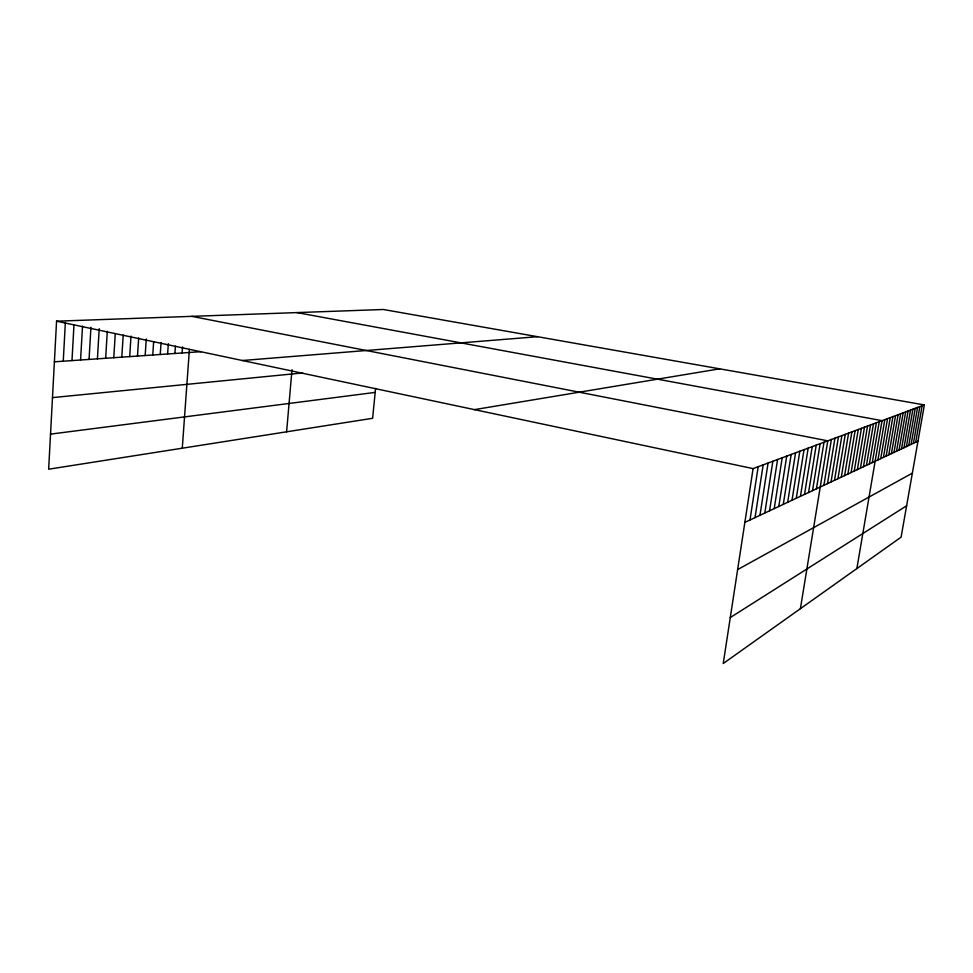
<?xml version="1.0" encoding="UTF-8"?>
<svg xmlns="http://www.w3.org/2000/svg" width="973" height="973" viewBox="0 0 973 973"><rect width="100%" height="100%" fill="white"/><g stroke="black" fill="none" stroke-linecap="round" stroke-linejoin="round"><path stroke-width="1.46" d="M924.35 404.938L753.102 468.609L723.243 663.501L901.107 537.145L924.35 404.938L383.362 309.499L56.568 321.187L48.65 469.205L372.623 418.293L375.578 388.385M63.257 361.214L65.373 322.367M71.978 360.606L73.972 325.006M80.577 360.01L82.523 326.137M89.066 359.426L90.939 327.256M97.422 358.842L99.21 328.692M105.656 358.271L107.298 331.319M113.78 357.711L115.252 333.921M121.795 357.152L123.194 335.004M129.701 356.605L131.014 336.074M137.485 356.069L138.677 337.899M145.172 355.534L146.266 338.993M152.761 355.011L153.661 341.559M160.241 354.488L161.056 342.618M167.624 353.977L168.341 343.664M174.909 353.479L175.42 346.157M182.097 352.98L182.523 346.911M182.279 448.212L189.407 349.477M286.609 431.817L291.997 369.716M749.988 519.983L758.186 466.712M755.024 517.624L763.173 464.863M759.962 515.313L768.074 463.039M764.802 513.039L772.866 461.251M769.558 510.813L777.585 459.499M774.216 508.624L782.195 457.784M778.789 506.471L786.731 456.106M783.277 504.367L791.183 454.452M787.68 502.299L795.549 452.822M792.01 500.268L799.83 451.229M796.267 498.273L804.039 449.66M800.438 496.315L808.174 448.127M804.537 494.393L812.236 446.619M808.575 492.508L816.225 445.135M812.528 490.647L820.142 443.676M816.42 488.823L823.997 442.241M800.402 608.684L827.78 440.842L191.79 316.347M823.9 485.308L831.392 439.492M827.488 483.63L834.943 438.178M831.027 481.963L838.446 436.877M834.506 480.334L841.888 435.6M837.923 478.728L845.269 434.335M841.292 477.147L848.602 433.094M844.613 475.59L851.886 431.878M847.872 474.058L855.109 430.674M851.095 472.562L858.283 429.494M854.258 471.066L861.421 428.339M857.371 469.606L864.498 427.183M860.448 468.171L867.539 426.065M863.465 466.748L870.519 424.946M866.444 465.349L873.462 423.851M869.388 463.975L876.369 422.769M872.282 462.613L879.227 421.71M856.86 568.573L882.049 420.664L296.96 312.588M877.938 459.961L884.822 419.631M880.711 458.66L887.558 418.609M883.435 457.383L890.259 417.612M886.135 456.118L892.91 416.626M888.787 454.865L895.537 415.641M891.402 453.637L898.128 414.68M893.992 452.433L900.67 413.744M896.534 451.241L903.187 412.807M899.052 450.061L905.668 411.883M901.521 448.894L908.113 410.971M903.966 447.75L910.521 410.071M906.386 446.619L912.905 409.183M908.758 445.5L915.252 408.319M911.117 444.393L917.575 407.456M913.428 443.311L919.862 406.605M915.715 442.241L922.124 405.765M730.273 617.575L906.617 505.765M737.631 569.594L912.358 473.133M744.856 522.392L917.977 441.17M474.435 409.633L719.655 368.828M50.523 434.128L375.177 392.399M52.481 397.616L302.627 372.939M242.362 360.509L537.534 336.694M54.391 361.822L201.35 351.642M56.568 321.187L753.102 468.609"/></g></svg>
